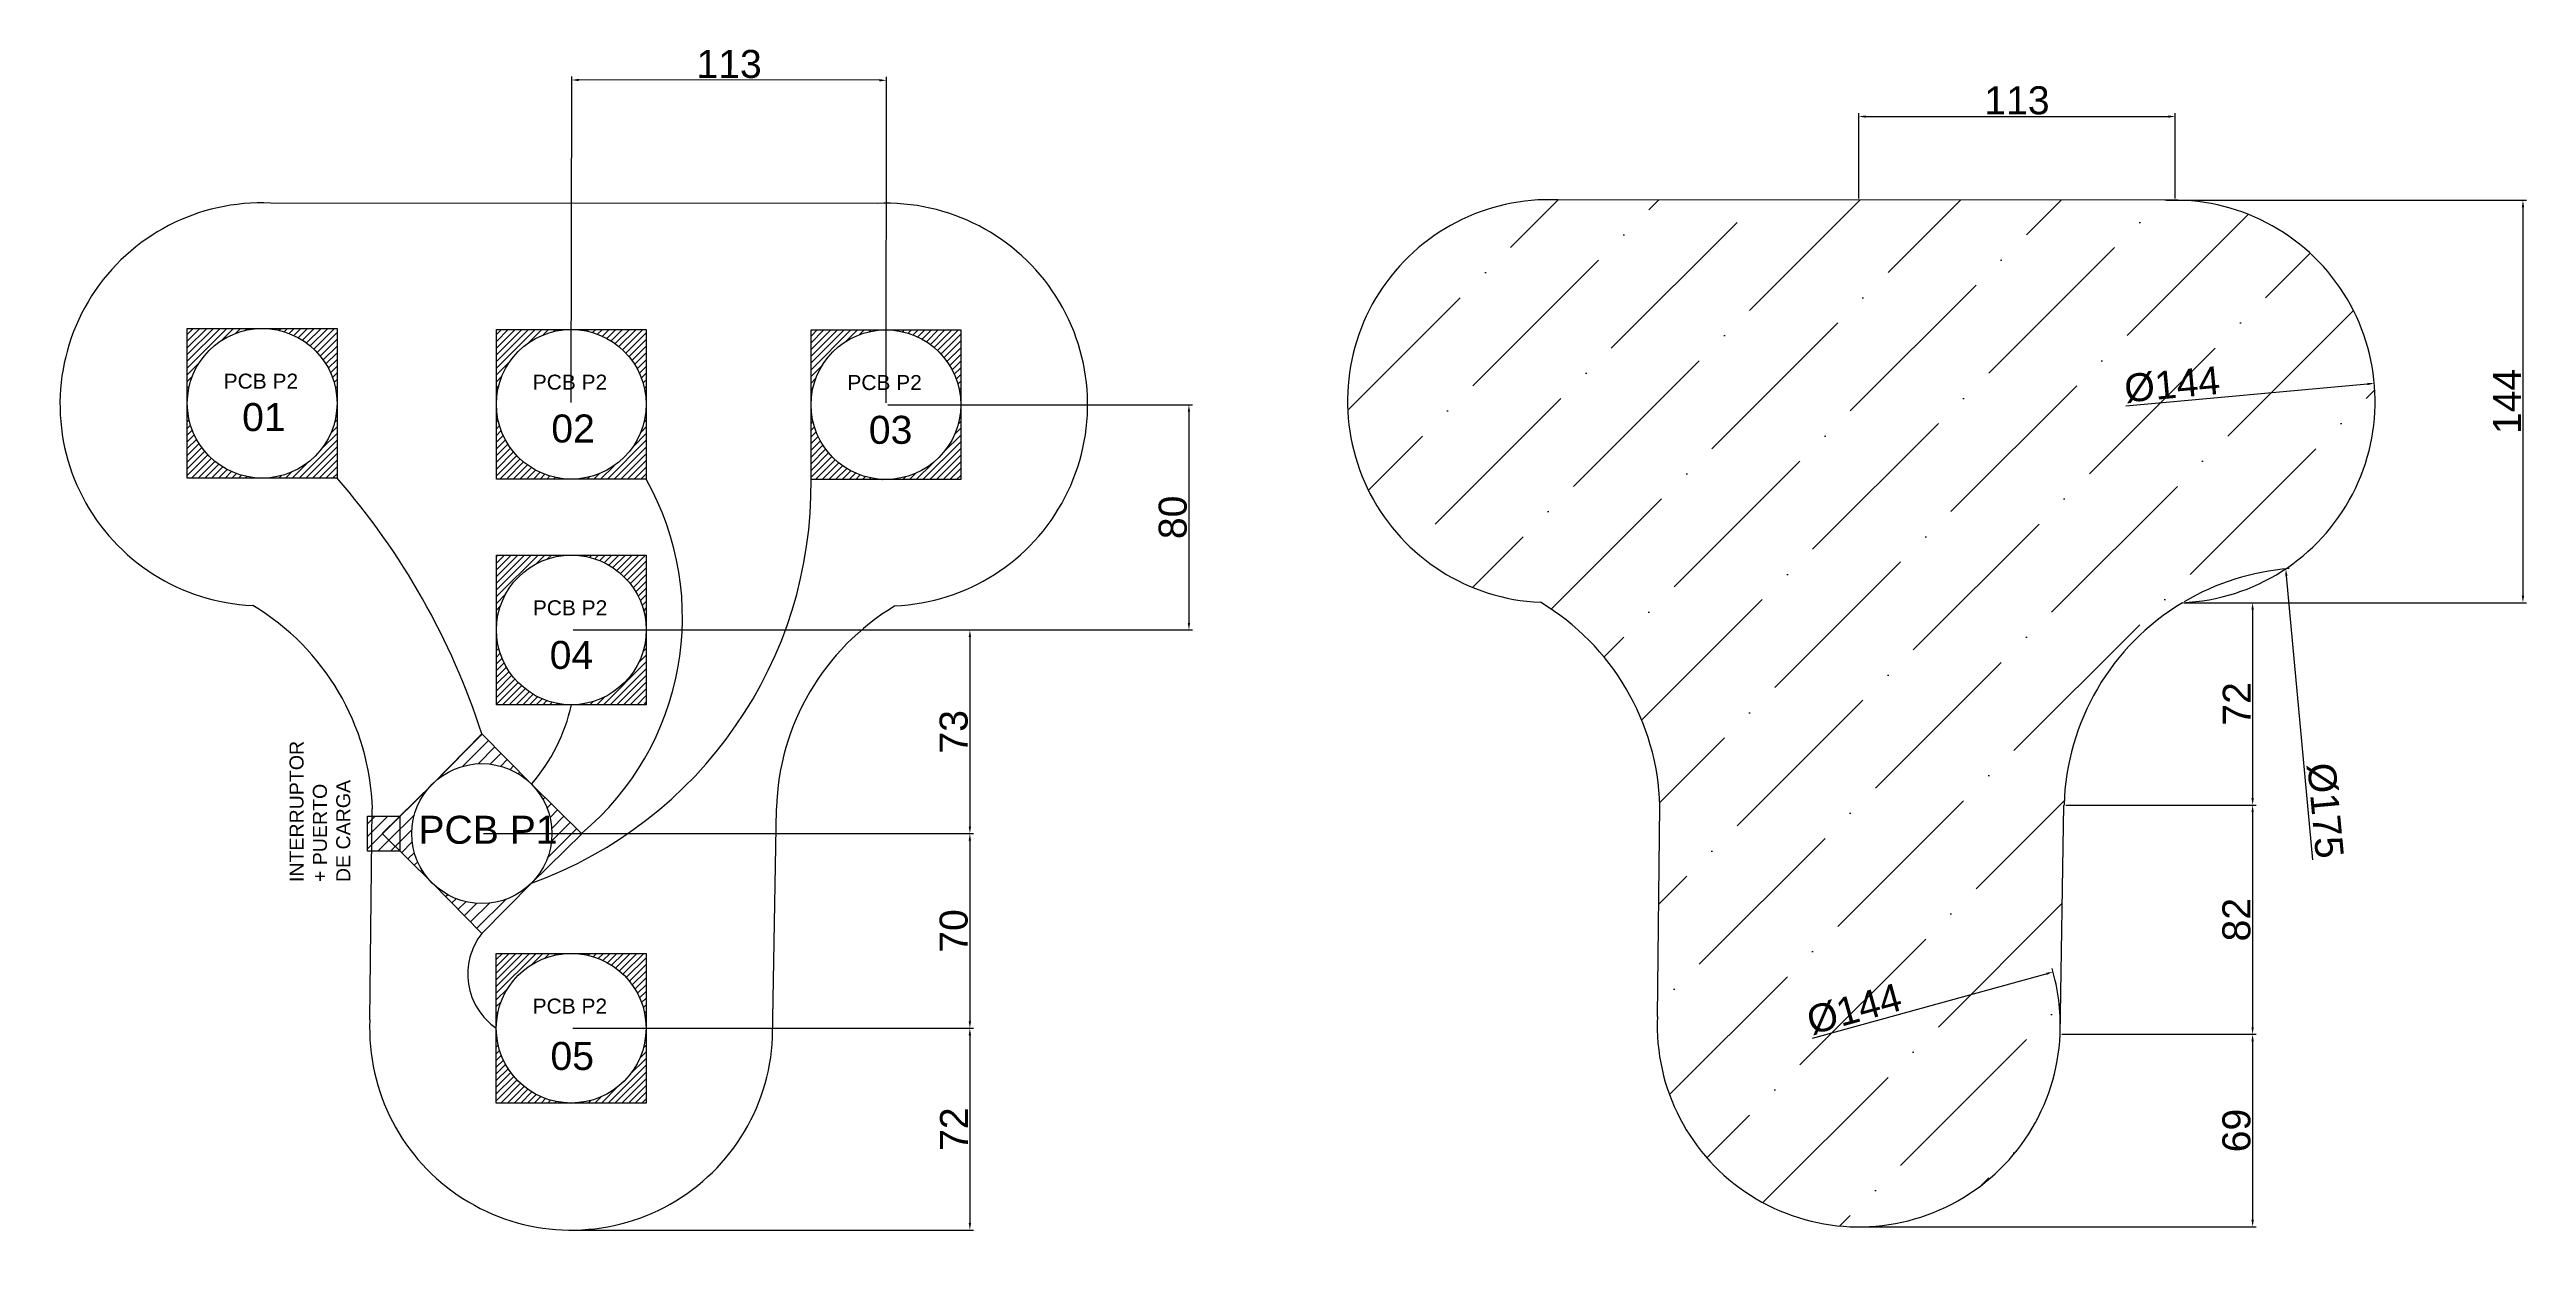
# Model space of a CAD drawing. Header units: millimetres. Extents: x 166 to 1050, y 153 to 578.
import ezdxf

# ---------------------------------------------------------------- set-up
doc = ezdxf.new("R2010")
doc.units = ezdxf.units.MM
for name, color, linetype in [('Layer1', 5, 'Continuous'), ('Layer2', 10, 'Continuous'), ('VG', 92, 'Continuous')]:
    doc.layers.add(name, color=color, linetype=linetype)
doc.styles.get("Standard").update_dxf_attribs({"font": 'arial.ttf'})
doc.dimstyles.new('ISO-25', dxfattribs={"dimtxt": 2.5, "dimasz": 2.5, "dimexe": 1.25, "dimexo": 0.625, "dimtad": 1, "dimtxsty": 'Standard', "dimcen": 2.5, "dimadec": 0, "dimazin": 0, "dimtfac": 1, "dimtmove": 0, "dimatfit": 3, "dimfxl": 1, "dimarcsym": 0})

# ---------------------------------------------------------------- blocks, each defined once
blk = doc.blocks.new('Bolsillo')
at = {"layer": 'VG'}
for p, q in [((1551.9, 744.6), (1211.2, 744.8)), ((1267, 285.8), (1268.4, 404.3)), ((1493.1, 275.8), (1495.3, 404.6))]:
    blk.add_line(p, q, dxfattribs=at)
for centre, radius, start, end in [((1206.2, 631.7), 113.2, 87.4571, 267.4822), ((1556.9, 631.5), 113.2, 272.5178, 92.5429), ((1130.4, 400.1), 138.1, 1.7284, 59.1166), ((1632.6, 400.7), 137.3, 120.9919, 178.3563), ((1380.1, 280.8), 113.2, 177.4571, 357.4822)]:
    blk.add_arc(centre, radius, start, end, dxfattribs=at)
blk = doc.blocks.new('Sensor')
h = blk.add_hatch()
h.set_pattern_fill('ANSI31', color=256)
h.paths.add_polyline_path([(626.9, 512.7), (576.9, 512.7), (576.9, 462.7, -0.414214)])
h.paths.add_polyline_path([(676.9, 512.7), (626.9, 512.7, -0.414214), (676.9, 462.7)])
h.paths.add_polyline_path([(676.9, 462.7, -0.414214), (626.9, 412.7), (676.9, 412.7)])
h.paths.add_polyline_path([(576.9, 462.7), (576.9, 412.7), (626.9, 412.7, -0.414214)])
blk.add_lwpolyline([(576.9, 412.7), (576.9, 512.7), (626.9, 512.7), (676.9, 512.7), (676.9, 412.7)], close=True)
blk.add_circle((626.9, 462.7), 50)
at = {"layer": 'Layer2', "insert": (601.2, 482.5), "char_height": 10, "attachment_point": 1}
blk.add_mtext_dynamic_manual_height_columns('PCB P2', width=83.949, gutter_width=12.5, heights=[0], dxfattribs=at)
blk = doc.blocks.new('NRF')
h = blk.add_hatch()
h.set_pattern_fill('ANSI31', color=256)
h.paths.add_polyline_path([(90.45, 349.75), (72.79, 367.67), (55.14, 349.75, -0.413481)])
h.paths.add_polyline_path([(55.14, 314.35), (72.79, 296.42), (90.45, 314.35, -0.413481)])
h = blk.add_hatch()
h.set_pattern_fill('ANSI31', color=256)
h.paths.add_polyline_path([(47.79, 332.05, -0.199237), (55.14, 349.75), (37.17, 332.14), (55.14, 314.35, -0.199237)])
h.paths.add_polyline_path([(108.42, 331.96), (90.45, 349.75, -0.199237), (97.79, 332.05, -0.199237), (90.45, 314.35)])
at = {"layer": 'Layer2'}
for points in [[(108.42, 331.96), (90.45, 349.75), (72.79, 367.67), (55.14, 349.75), (37.17, 332.14)], [(37.17, 332.14), (55.14, 314.35), (72.79, 296.42), (90.45, 314.35), (108.42, 331.96)]]:
    blk.add_lwpolyline(points, dxfattribs=at)
blk.add_circle((72.79, 332.05), 25, dxfattribs=at)
at = {"insert": (50.12, 338.43), "char_height": 10, "attachment_point": 1}
blk.add_mtext_dynamic_manual_height_columns('PCB P1', width=67.8073, gutter_width=12.5, heights=[0], dxfattribs=at)
blk = doc.blocks.new('*D42')
at = {"layer": 'Defpoints', "color": 0, "transparency": 16777216}
for p in [(987.45, 550.84), (874.51, 521), (987.45, 521)]:
    blk.add_point(p, dxfattribs=at)
at = {"layer": 'Layer1', "color": 0, "lineweight": -2, "transparency": 16777216}
for p, q in [((874.51, 521.63), (874.51, 552.09)), ((877.01, 550.84), (984.95, 550.84)), ((987.45, 521.63), (987.45, 552.09))]:
    blk.add_line(p, q, dxfattribs=at)
at = {"layer": 'Layer1', "color": 0, "transparency": 16777216}
for points in [[(877.01, 551.26), (877.01, 550.42), (874.51, 550.84)], [(984.95, 551.26), (984.95, 550.42), (987.45, 550.84)]]:
    blk.add_solid(points, dxfattribs=at)
at = {"layer": 'Layer1', "color": 0, "transparency": 16777216, "insert": (930.98, 556.57), "char_height": 2.5, "attachment_point": 5}
blk.add_mtext('{\\H4x;113}', dxfattribs=at)
blk = doc.blocks.new('*D43')
at = {"layer": 'Defpoints', "color": 0, "transparency": 16777216}
for p in [(983.7, 520.93), (990.05, 377.23), (1111.54, 377.23)]:
    blk.add_point(p, dxfattribs=at)
at = {"layer": 'Layer1', "color": 0, "lineweight": -2, "transparency": 16777216}
for p, q in [((984.32, 520.93), (1112.79, 520.93)), ((1111.54, 518.43), (1111.54, 379.73)), ((990.67, 377.23), (1112.79, 377.23))]:
    blk.add_line(p, q, dxfattribs=at)
at = {"layer": 'Layer1', "color": 0, "transparency": 16777216}
for points in [[(1111.12, 518.43), (1111.96, 518.43), (1111.54, 520.93)], [(1111.12, 379.73), (1111.96, 379.73), (1111.54, 377.23)]]:
    blk.add_solid(points, dxfattribs=at)
at = {"layer": 'Layer1', "color": 0, "transparency": 16777216, "insert": (1105.89, 449.08), "char_height": 2.5, "attachment_point": 5, "rotation": 90}
blk.add_mtext('{\\H4x;144}', dxfattribs=at)
blk = doc.blocks.new('*D44')
at = {"layer": 'Defpoints', "color": 0, "transparency": 16777216}
for p in [(1058.52, 455.56), (915.26, 442.6)]:
    blk.add_point(p, dxfattribs=at)
at = {"layer": 'Layer1', "color": 0, "lineweight": -2, "transparency": 16777216}
blk.add_line((969.87, 447.54), (1056.03, 455.33), dxfattribs=at)
at = {"layer": 'Layer1', "color": 0, "transparency": 16777216}
blk.add_solid([(1055.99, 455.75), (1056.07, 454.92), (1058.52, 455.56)], dxfattribs=at)
at = {"layer": 'Layer1', "color": 0, "transparency": 16777216, "insert": (986.35, 455.07), "char_height": 2.5, "attachment_point": 5, "rotation": 5.16918}
blk.add_mtext('{\\H4x;Ø144}', dxfattribs=at)
blk = doc.blocks.new('*D45')
at = {"layer": 'Defpoints', "color": 0, "transparency": 16777216}
for p in [(1026.89, 389.31), (1043.06, 215.56)]:
    blk.add_point(p, dxfattribs=at)
at = {"layer": 'Layer1', "color": 0, "lineweight": -2, "transparency": 16777216}
blk.add_line((1036.57, 285.36), (1027.12, 386.82), dxfattribs=at)
blk.add_arc((1034.98, 302.43), 87.25, 94.49633, 120.58147, dxfattribs=at)
at = {"layer": 'Layer1', "color": 0, "transparency": 16777216}
blk.add_solid([(1027.54, 386.86), (1026.71, 386.78), (1026.89, 389.31)], dxfattribs=at)
at = {"layer": 'Layer1', "color": 0, "transparency": 16777216, "insert": (1040.96, 302.99), "char_height": 2.5, "attachment_point": 5, "rotation": 275.31717}
blk.add_mtext('{\\H4x;Ø175}', dxfattribs=at)
blk = doc.blocks.new('*D46')
at = {"layer": 'Defpoints', "color": 0, "transparency": 16777216}
for p in [(990.05, 377.23), (947.76, 304.93), (1015.07, 304.93)]:
    blk.add_point(p, dxfattribs=at)
at = {"layer": 'Layer1', "color": 0, "lineweight": -2, "transparency": 16777216}
for p, q in [((990.67, 377.23), (1016.32, 377.23)), ((1015.07, 374.73), (1015.07, 307.43)), ((948.39, 304.93), (1016.32, 304.93))]:
    blk.add_line(p, q, dxfattribs=at)
at = {"layer": 'Layer1', "color": 0, "transparency": 16777216}
for points in [[(1014.65, 374.73), (1015.49, 374.73), (1015.07, 377.23)], [(1014.65, 307.43), (1015.49, 307.43), (1015.07, 304.93)]]:
    blk.add_solid(points, dxfattribs=at)
at = {"layer": 'Layer1', "color": 0, "transparency": 16777216, "insert": (1009.43, 341.08), "char_height": 2.5, "attachment_point": 5, "rotation": 90}
blk.add_mtext('{\\H4x;72}', dxfattribs=at)
blk = doc.blocks.new('*D47')
at = {"layer": 'Defpoints', "color": 0, "transparency": 16777216}
for p in [(947.76, 304.93), (946.36, 223.1), (1015.07, 223.1)]:
    blk.add_point(p, dxfattribs=at)
at = {"layer": 'Layer1', "color": 0, "lineweight": -2, "transparency": 16777216}
for p, q in [((948.39, 304.93), (1016.32, 304.93)), ((1015.07, 302.43), (1015.07, 225.6)), ((946.98, 223.1), (1016.32, 223.1))]:
    blk.add_line(p, q, dxfattribs=at)
at = {"layer": 'Layer1', "color": 0, "transparency": 16777216}
for points in [[(1014.65, 302.43), (1015.49, 302.43), (1015.07, 304.93)], [(1014.65, 225.6), (1015.49, 225.6), (1015.07, 223.1)]]:
    blk.add_solid(points, dxfattribs=at)
at = {"layer": 'Layer1', "color": 0, "transparency": 16777216, "insert": (1009.34, 264.02), "char_height": 2.5, "attachment_point": 5, "rotation": 90}
blk.add_mtext('{\\H4x;82}', dxfattribs=at)
blk = doc.blocks.new('*D49')
at = {"layer": 'Defpoints', "color": 0, "transparency": 16777216}
for p in [(946.36, 223.1), (874.51, 154.34), (1015.07, 154.34)]:
    blk.add_point(p, dxfattribs=at)
at = {"layer": 'Layer1', "color": 0, "lineweight": -2, "transparency": 16777216}
for p, q in [((946.98, 223.1), (1016.32, 223.1)), ((1015.07, 220.6), (1015.07, 156.84)), ((875.13, 154.34), (1016.32, 154.34))]:
    blk.add_line(p, q, dxfattribs=at)
at = {"layer": 'Layer1', "color": 0, "transparency": 16777216}
for points in [[(1014.65, 220.6), (1015.49, 220.6), (1015.07, 223.1)], [(1014.65, 156.84), (1015.49, 156.84), (1015.07, 154.34)]]:
    blk.add_solid(points, dxfattribs=at)
at = {"layer": 'Layer1', "color": 0, "transparency": 16777216, "insert": (1009.34, 188.72), "char_height": 2.5, "attachment_point": 5, "rotation": 90}
blk.add_mtext('{\\H4x;69}', dxfattribs=at)
blk = doc.blocks.new('*D48')
at = {"layer": 'Defpoints', "color": 0, "transparency": 16777216}
for p in [(943.85, 245.35), (805.16, 207.17)]:
    blk.add_point(p, dxfattribs=at)
at = {"layer": 'Layer1', "color": 0, "lineweight": -2, "transparency": 16777216}
blk.add_line((858.03, 221.72), (941.44, 244.69), dxfattribs=at)
blk.add_arc((874.51, 226.26), 71.92, 357.98005, 16.38825, dxfattribs=at)
at = {"layer": 'Layer1', "color": 0, "transparency": 16777216}
blk.add_solid([(941.33, 245.09), (941.55, 244.29), (943.85, 245.35)], dxfattribs=at)
at = {"layer": 'Layer1', "color": 0, "transparency": 16777216, "insert": (872.91, 232.06), "char_height": 2.5, "attachment_point": 5, "rotation": 15.39247}
blk.add_mtext('{\\H4x;Ø144}', dxfattribs=at)
blk = doc.blocks.new('*D58')
at = {"layer": 'Defpoints', "color": 0, "transparency": 16777216}
for p in [(351.83, 228.59), (351.83, 156.55), (494.09, 156.55)]:
    blk.add_point(p, dxfattribs=at)
at = {"layer": 'Layer1', "color": 0, "lineweight": -2, "transparency": 16777216}
for p, q in [((352.46, 228.59), (495.34, 228.59)), ((494.09, 226.09), (494.09, 159.05)), ((352.46, 156.55), (495.34, 156.55))]:
    blk.add_line(p, q, dxfattribs=at)
at = {"layer": 'Layer1', "color": 0, "transparency": 16777216}
for points in [[(493.67, 226.09), (494.51, 226.09), (494.09, 228.59)], [(493.67, 159.05), (494.51, 159.05), (494.09, 156.55)]]:
    blk.add_solid(points, dxfattribs=at)
at = {"layer": 'Layer1', "color": 0, "transparency": 16777216, "insert": (488.44, 192.57), "char_height": 2.5, "attachment_point": 5, "rotation": 90}
blk.add_mtext('{\\H4x;72}', dxfattribs=at)
blk = doc.blocks.new('*D59')
at = {"layer": 'Defpoints', "color": 0, "transparency": 16777216}
for p in [(319.95, 298.11), (351.83, 228.59), (494.09, 228.59)]:
    blk.add_point(p, dxfattribs=at)
at = {"layer": 'Layer1', "color": 0, "lineweight": -2, "transparency": 16777216}
for p, q in [((320.58, 298.11), (495.34, 298.11)), ((494.09, 295.61), (494.09, 231.09)), ((352.46, 228.59), (495.34, 228.59))]:
    blk.add_line(p, q, dxfattribs=at)
at = {"layer": 'Layer1', "color": 0, "transparency": 16777216}
for points in [[(493.67, 295.61), (494.51, 295.61), (494.09, 298.11)], [(493.67, 231.09), (494.51, 231.09), (494.09, 228.59)]]:
    blk.add_solid(points, dxfattribs=at)
at = {"layer": 'Layer1', "color": 0, "transparency": 16777216, "insert": (488.36, 263.35), "char_height": 2.5, "attachment_point": 5, "rotation": 90}
blk.add_mtext('{\\H4x;70}', dxfattribs=at)
blk = doc.blocks.new('*D60')
at = {"layer": 'Defpoints', "color": 0, "transparency": 16777216}
for p in [(351.9, 370.83), (319.95, 298.11), (494.09, 298.11)]:
    blk.add_point(p, dxfattribs=at)
at = {"layer": 'Layer1', "color": 0, "lineweight": -2, "transparency": 16777216}
for p, q in [((352.52, 370.83), (495.34, 370.83)), ((494.09, 368.33), (494.09, 300.61)), ((320.58, 298.11), (495.34, 298.11))]:
    blk.add_line(p, q, dxfattribs=at)
at = {"layer": 'Layer1', "color": 0, "transparency": 16777216}
for points in [[(493.67, 368.33), (494.51, 368.33), (494.09, 370.83)], [(493.67, 300.61), (494.51, 300.61), (494.09, 298.11)]]:
    blk.add_solid(points, dxfattribs=at)
at = {"layer": 'Layer1', "color": 0, "transparency": 16777216, "insert": (488.36, 334.47), "char_height": 2.5, "attachment_point": 5, "rotation": 90}
blk.add_mtext('{\\H4x;73}', dxfattribs=at)
blk = doc.blocks.new('*D61')
at = {"layer": 'Defpoints', "color": 0, "transparency": 16777216}
for p in [(464.14, 451.27), (351.9, 370.83), (572.26, 370.83)]:
    blk.add_point(p, dxfattribs=at)
at = {"layer": 'Layer1', "color": 0, "lineweight": -2, "transparency": 16777216}
for p, q in [((464.76, 451.27), (573.51, 451.27)), ((572.26, 448.77), (572.26, 373.33)), ((352.52, 370.83), (573.51, 370.83))]:
    blk.add_line(p, q, dxfattribs=at)
at = {"layer": 'Layer1', "color": 0, "transparency": 16777216}
for points in [[(571.84, 448.77), (572.67, 448.77), (572.26, 451.27)], [(571.84, 373.33), (572.67, 373.33), (572.26, 370.83)]]:
    blk.add_solid(points, dxfattribs=at)
at = {"layer": 'Layer1', "color": 0, "transparency": 16777216, "insert": (566.53, 411.05), "char_height": 2.5, "attachment_point": 5, "rotation": 90}
blk.add_mtext('{\\H4x;80}', dxfattribs=at)
blk = doc.blocks.new('*D62')
at = {"layer": 'Defpoints', "color": 0, "transparency": 16777216}
for p in [(352, 567.25), (351.87, 451.41), (464.19, 451.29)]:
    blk.add_point(p, dxfattribs=at)
at = {"layer": 'Layer1', "color": 0, "lineweight": -2, "transparency": 16777216}
for p, q in [((351.87, 452.04), (352, 568.5)), ((461.82, 567.13), (354.5, 567.25)), ((464.19, 451.91), (464.32, 568.38))]:
    blk.add_line(p, q, dxfattribs=at)
at = {"layer": 'Layer1', "color": 0, "transparency": 16777216}
for points in [[(354.5, 567.66), (354.5, 566.83), (352, 567.25)], [(461.82, 567.55), (461.82, 566.71), (464.32, 567.13)]]:
    blk.add_solid(points, dxfattribs=at)
at = {"layer": 'Layer1', "color": 0, "transparency": 16777216, "insert": (408.17, 572.92), "char_height": 2.5, "attachment_point": 5, "rotation": 359.93679}
blk.add_mtext('{\\H4x;113}', dxfattribs=at)
blk = doc.blocks.new('Figura')
at = {"layer": 'VG', "true_color": 0x136734}
h = blk.add_hatch(dxfattribs=at)
h.set_pattern_fill('ANSI36', color=116, scale=8)
h.paths.add_polyline_path([(983.699, 520.932), (767.241, 521.068, 1.0002191), (760.891, 377.363, -0.2557715), (803.562, 304.697), (802.653, 229.452, 1.0002191), (946.359, 223.101), (947.761, 304.934, -0.2556609), (990.049, 377.227, 1.0002191)])
h.paths.add_polyline_path([(969.534, 444.942), (1004.815, 448.133), (1003.296, 464.922), (968.016, 461.73)], flags=24)
h.paths.add_polyline_path([(858.16, 219.108), (892.314, 228.511), (887.84, 244.763), (853.686, 235.36)], flags=24)
at = {"layer": 'VG', "xscale": 0.6354251370051266, "yscale": 0.6354251370051266, "zscale": 0.6354251370051266}
blk.add_blockref('Bolsillo', (-2.414, 47.824), dxfattribs=at)
at = {"layer": 'Layer1'}
dim = blk.add_linear_dim(base=(987.451, 550.839), p1=(874.505, 521.001), p2=(987.451, 521.001), text='{\\H4x;113}', dimstyle='ISO-25', dxfattribs=at)
dim.commit()
dim.dimension.update_dxf_attribs({"geometry": '*D42', "text_midpoint": (930.978, 556.573)})
for base, p1, p2, text, picture, middle in [((1111.538, 377.227), (983.699, 520.932), (990.049, 377.227), '{\\H4x;144}', '*D43', (1105.893, 449.079)), ((1015.071, 304.934), (990.049, 377.227), (947.761, 304.934), '{\\H4x;72}', '*D46', (1009.426, 341.08)), ((1015.071, 223.101), (947.761, 304.934), (946.359, 223.101), '{\\H4x;82}', '*D47', (1009.341, 264.018)), ((1015.071, 154.338), (946.359, 223.101), (874.505, 154.338), '{\\H4x;69}', '*D49', (1009.341, 188.72))]:
    dim = blk.add_linear_dim(base=base, p1=p1, p2=p2, angle=90, text=text, dimstyle='ISO-25', dxfattribs=at)
    dim.commit()
    dim.dimension.update_dxf_attribs({"geometry": picture, "text_midpoint": middle})
for p1, p2, text, picture, middle in [((915.259, 442.6), (1058.52, 455.56), '{\\H4x;Ø144}', '*D44', (986.89, 449.08)), ((1043.062, 215.555), (1026.891, 389.307), '{\\H4x;Ø175}', '*D45', (1034.977, 302.431)), ((805.162, 207.171), (943.849, 245.351), '{\\H4x;Ø144}', '*D48', (874.505, 226.261))]:
    dim = blk.add_diameter_dim_2p(p1=p1, p2=p2, text=text, dimstyle='ISO-25', dxfattribs=at)
    dim.commit()
    dim.dimension.update_dxf_attribs({"geometry": picture, "text_midpoint": middle, "dimtype": 163})

msp = doc.modelspace()

# ---------------------------------------------------------------- hatches: boundary and pattern name
at = {"layer": 'Layer2'}
h = msp.add_hatch(dxfattribs=at)
h.set_pattern_fill('ANSI31', color=256)
h.paths.add_polyline_path([(290.634, 304.374), (280.831, 304.364), (280.68, 291.84), (290.634, 291.84), (290.634, 291.956), (284.331, 298.196)])
h.paths.add_polyline_path([(280.831, 304.364), (279.168, 304.363), (279.168, 291.84), (280.68, 291.84)])

# ---------------------------------------------------------------- linework, layer by layer
msp.add_lwpolyline([(290.634, 291.84), (279.168, 291.84), (279.168, 304.363), (290.634, 304.374)], close=True, dxfattribs=at)
for centre, radius, start, end in [((71.134, 253.247), 261.514, 17.924321, 41.068211), ((286.107, 422.698), 151.324, 289.898194, 0.701872), ((290.827, 375.31), 100.704, 309.947573, 29.365018), ((290.251, 357.473), 63.079, 318.659366, 347.772481), ((338.474, 247.961), 23.535, 141.897558, 235.413403)]:
    msp.add_arc(centre, radius, start, end, dxfattribs=at)

# ---------------------------------------------------------------- block references
at = {"layer": 'Layer1'}
msp.add_blockref('Figura', (-63.251, 3.35), dxfattribs=at)
at = {"layer": 'Layer2', "xscale": 0.5343894784590089, "yscale": 0.5343894784590089, "zscale": 0.5343894784590089}
for p in [(-93.451, 204.531), (16.845, 204.173), (129.112, 204.032), (16.871, 123.594), (16.807, -18.653)]:
    msp.add_blockref('Sensor', p, dxfattribs=at)
at = {"layer": 'Layer2'}
msp.add_blockref('NRF', (247.16, -33.941), dxfattribs=at)
at = {"layer": 'VG', "xscale": 0.6354251370051266, "yscale": 0.6354251370051266, "zscale": 0.6354251370051266}
msp.add_blockref('Bolsillo', (-525.114, 50.032), dxfattribs=at)

# ---------------------------------------------------------------- texts
at = {"layer": 'Layer2', "char_height": 10, "attachment_point": 1}
for s, insert in [('01', (234.409, 451.872)), ('02', (344.731, 447.785)), ('03', (458.031, 447.316)), ('04', (344.15, 366.919)), ('05', (344.422, 223.711))]:
    msp.add_mtext_dynamic_manual_height_columns(s, width=83.9486, gutter_width=12.5, heights=[0], dxfattribs=dict(at, insert=insert))
at = {"layer": 'Layer2', "insert": (251.314, 280.793), "char_height": 5, "attachment_point": 1, "rotation": 90}
msp.add_mtext_dynamic_manual_height_columns('INTERRUPTOR + PUERTO DE CARGA', width=36.86388, gutter_width=12.5, heights=[0], dxfattribs=at)

# ---------------------------------------------------------------- dimensions: what is measured, and where the dimension line sits
at = {"layer": 'Layer1'}
dim = msp.add_aligned_dim(p1=(464.19, 451.288), p2=(351.872, 451.412), distance=-115.838, text='{\\H4x;113}', dimstyle='ISO-25', dxfattribs=at)
dim.commit()
dim.dimension.update_dxf_attribs({"geometry": '*D62', "text_midpoint": (408.165, 572.922)})
for base, p1, p2, text, picture, middle in [((572.257, 370.833), (464.139, 451.271), (351.898, 370.833), '{\\H4x;80}', '*D61', (566.526, 411.052)), ((494.09, 298.107), (351.898, 370.833), (319.954, 298.107), '{\\H4x;73}', '*D60', (488.355, 334.47)), ((494.09, 228.586), (319.954, 298.107), (351.834, 228.586), '{\\H4x;70}', '*D59', (488.359, 263.346)), ((494.09, 156.546), (351.834, 228.586), (351.834, 156.546), '{\\H4x;72}', '*D58', (488.444, 192.566))]:
    dim = msp.add_linear_dim(base=base, p1=p1, p2=p2, angle=90, text=text, dimstyle='ISO-25', dxfattribs=at)
    dim.commit()
    dim.dimension.update_dxf_attribs({"geometry": picture, "text_midpoint": middle})

doc.saveas('drawing.dxf')
